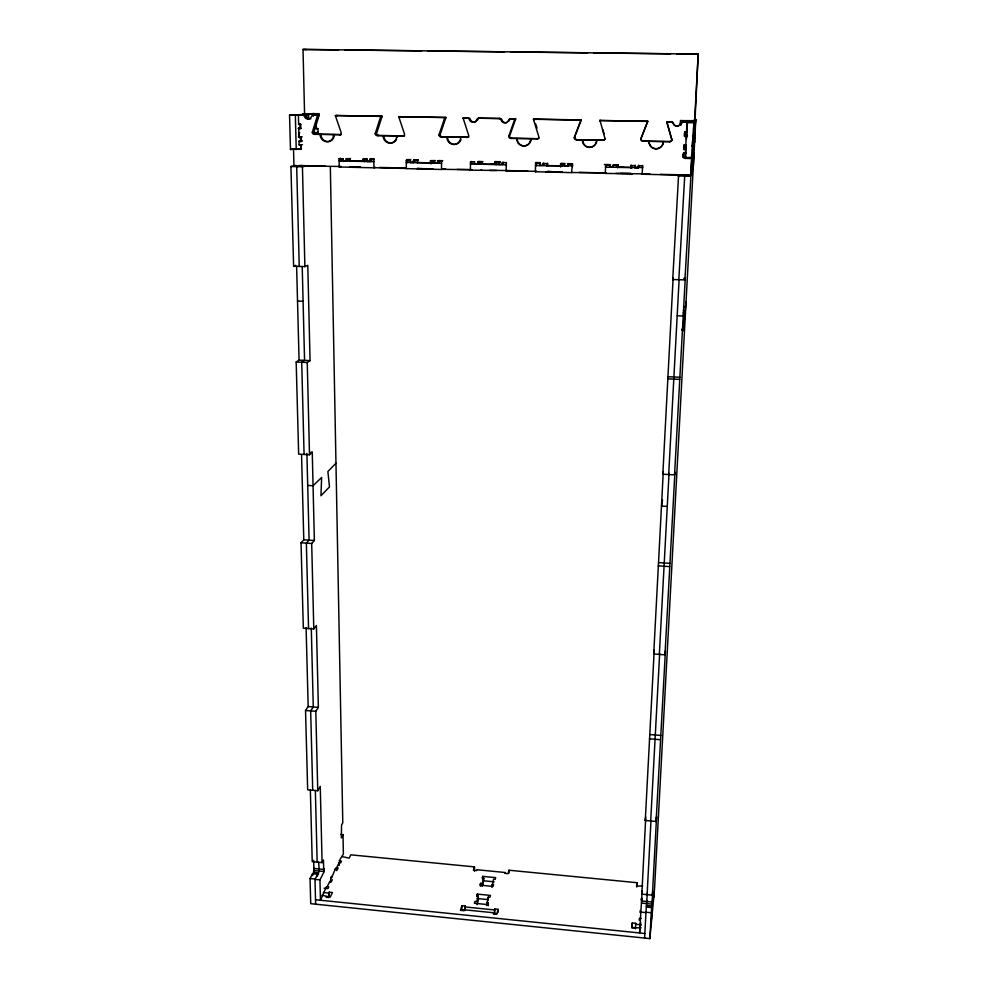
<?xml version="1.0" encoding="UTF-8"?>
<svg xmlns="http://www.w3.org/2000/svg" width="988" height="988" viewBox="0 0 988 988"><rect width="100%" height="100%" fill="white"/><g stroke="black" fill="none" stroke-linecap="round" stroke-linejoin="round"><path stroke-width="1.48" d="M417.479 162.39L416.8 162.452L430.422 162.909L430.435 160.859L431.608 160.513L431.608 163.242M431.015 163.971L430.422 162.909M438.055 160.612L442.673 160.723L438.783 160.686L438.783 162.736L437.622 163.082L434.35 163.008L434.35 160.945L435.523 160.612L432.596 160.538M437.622 163.082L437.635 161.032L438.783 160.686M683.116 330.708L683.955 316.753M410.489 160.019L406.29 160.291L406.315 168.615L441.537 169.467L441.562 161.118L442.513 160.834M299.586 128.304C299.339 125.451 301.933 129.07 298.994 128.181M461.952 905.663L461.915 910.121L465.262 910.467L465.299 906.008L461.952 905.663L460.433 910.356L463.804 910.689L464.101 909.75L493.679 912.764L493.407 913.715L496.803 914.061L498.113 909.343L494.741 908.997L494.408 914.406L494.741 908.997M507.301 170.529L470.411 170.171L470.498 161.797L471.523 161.452L471.498 164.193M464.978 909.911L465.299 906.008M477.735 164.033L477.76 161.97L482.712 161.711L478.76 161.624L478.735 163.675L477.735 164.033L474.438 163.959L474.623 161.834M497.125 164.341L481.699 164.119L481.724 162.057M474.45 871.157L474.499 866.871L350.789 854.83L349.172 858.14L341.971 856.559M477.192 897.03L477.229 894.091L490.456 895.412L489.925 897.24L488.27 897.067L486.602 905.539M477.229 894.091L476.661 895.906L478.316 896.067L478.266 900.488L476.994 904.625M480.501 886.273L480.539 883.358L482.169 883.519L483.787 878.258L482.169 878.097L482.712 876.368L495.667 877.64L495.149 879.382L493.531 879.221L491.925 887.397M482.132 886.434L482.169 883.519M482.663 879.246L482.712 876.368M483.787 878.258L482.922 885.236M499.866 162.118L494.963 162.365L495.408 164.255M495.865 164.761L495.902 162.02M503.176 162.193L503.139 164.255L498.915 164.527L498.94 162.464L499.718 162.168M488.22 900.019L488.27 897.067M488.27 905.712L488.319 902.748L486.639 902.587M502.237 164.613L502.41 162.489M506.115 171.035L506.399 162.575M498.063 912.319L498.113 909.343M686.166 146.669L686.166 145.569M508.956 873.096L509.018 870.23L636.951 882.692L636.729 887.039M572.385 166.577L572.46 163.81L571.57 172.628L535.397 171.751L535.582 163.316L540.362 163.069M536.299 165.725L536.361 162.971M543.696 163.144L543.647 165.206L539.547 165.49L540.226 163.119M542.894 165.576L543.067 163.44M560.641 167.046L560.665 165.799L546.907 165.663L547.08 163.526M547.624 165.996L547.698 163.23M682.375 330.523L682.214 328.782L683.165 329.239M560.332 165.984L561.073 163.551L565.087 163.638M560.986 166.305L561.073 163.551M572.46 163.81L568.433 163.724L567.73 166.157L564.358 166.083L564.531 163.934M567.73 166.157L568.433 163.724M642.509 173.814L605.323 173.443L605.632 164.959L610.189 164.7L605.632 164.959M606.027 167.38L606.138 164.601M618.253 164.835L613.634 164.724L613.017 167.231L609.621 167.157L609.707 165.058M613.017 167.231L613.573 164.774L617.636 164.873L617.525 167.651M630.912 167.466L617.092 167.33L617.636 164.873M630.715 167.651L630.863 165.49M631.085 167.972L631.196 165.194M634.802 167.75L635.21 165.342L634.802 167.75L638.223 167.824L638.68 165.367L638.223 167.824M684.499 319.223L686.043 301.785M642.039 174.345L642.768 165.465M635.408 928.806L635.741 923.311L632.271 922.965L632.061 927.485L635.519 927.831M686.746 136.035L686.784 134.837L686.66 136.159M680.201 124.957L680.806 120.437L680.67 123.191M642.151 891.3L639.569 932.956L640.718 922.187M645.275 820.497L654.217 650.215L653.723 653.994L664.973 654.822L665.406 651.03L656.106 821.473L645.275 820.497L645.683 816.977M653.723 653.994L663.294 471.511L662.837 474.215L674.557 474.858L674.928 472.141L664.973 654.822M662.837 474.215L673.124 278.06L672.717 279.505L684.931 279.925L685.252 278.48L683.733 278.431M672.717 279.505L678.62 174.678M680.473 123.377L680.609 120.61L694.897 120.697M641.447 900.871L641.595 897.931L641.397 899.759M651.635 909.491L652.673 892.325L652.401 895.165L641.842 894.128L645.658 818.879M681.078 125.019L681.559 121.672L693.959 121.895L693.601 130.231M694.601 141.272C694.107 147.718 695.453 127.254 694.984 133.01M649.943 173.999L642.039 174.209L690.736 175.395L691.835 157.475L683.387 157.623C679.929 151.053 690.056 153.461 683.597 153.387M683.795 149.497L686.055 149.237L683.795 149.497L684.017 145.248L686.277 145.014M684.474 136.381C686.561 124.908 681.72 139.061 686.648 136.295M683.387 157.623L683.795 153.066M683.992 149.2L684.215 144.964M644.608 938.057L645.954 912.22L651.253 912.751L649.869 938.6L310.726 903.674L310.047 878.53L312.554 873.75L318.432 874.306L318.395 872.812L313.492 872.33L313.529 873.812M650.684 820.991L659.651 653.698M659.342 654.402L669.037 473.326M668.691 474.536L679.114 279.616M678.818 279.715L684.783 174.839M691.884 157.5L691.39 158.549L685.116 158.401L686.981 122.636L687.759 121.783M647.115 894.646L650.956 820.905M685.672 153.436L685.882 149.546M686.401 139.382L686.561 136.418M684.696 132.108L686.784 132.145L687.475 121.956L683.091 121.87A2.149 2.062 -63.9 0 0 681.065 123.265A4.298 4.125 -64.9 0 1 673.236 123.117A2.149 2.062 -65.6 0 0 671.358 121.66L666.727 121.759A2.161 2.075 -66.1 0 0 666.789 122.376L671.803 139.666A2.149 2.062 -64.9 0 1 669.617 141.753L642.756 141.198A2.137 2.05 -69.4 0 1 640.792 139.036L647.35 122.006A2.149 2.062 -69.7 0 0 647.461 121.401L647.807 121.215A2.149 2.062 -69.6 0 1 647.683 121.82L640.792 139.036M647.338 893.201L645.93 912.591L640.632 912.06M685.647 157.08L685.882 152.523M686.043 149.472L686.203 146.434M686.685 137.307L686.993 131.219M684.363 322.57L683.4 329.3M674.557 474.858L685.252 278.48M684.931 279.925L690.945 174.987L660.219 174.37M691.39 158.549L693.959 121.895M652.401 895.165L656.575 816.78L656.106 821.473M690.736 175.395L691.674 157.808M651.5 919.235L651.586 917.729M651.981 916.086L652.302 910.133M694.441 121.277L682.214 121.042L694.922 120.66L693.996 129.65M692.18 166.564L693.724 140.21M317.766 118.017L317.679 114.003L304.563 113.756L303.02 49.4L698.195 54.081L694.613 121.055L680.411 120.795M653.266 900.463L653.34 898.994M692.242 171.727L692.131 173.752L692.712 165.292L691.6 175.098M692.959 157.018L693.909 139.864L692.662 157.66M698.195 54.081L694.576 128.786M653.71 897.586L654.019 891.732M694.354 119.474L695.824 119.499L654.538 888.78L649.869 938.6M692.897 136.295C693.391 130.564 691.971 151.67 692.489 145.273M652.241 901.081L652.154 902.032L641.657 900.982L641.755 900.043M651.253 912.751L651.734 907.589L646.473 907.07L646.646 905.514L651.907 906.045M646.905 901.513L646.992 900.562M639.187 920.087L639.397 918.247L641.113 918.432M640.014 912.467L640.224 910.578M641.842 894.128L642.373 890.694M635.741 923.311L635.642 924.286L641.36 924.867M632.271 922.965L631.715 927.831L641.064 927.794M636.951 882.692L636.531 886.224L642.694 885.927M662.503 500.113L661.54 506.091L667.308 506.424M683.535 310.751L684.276 310.788L683.251 315.999L677.225 315.765M509.018 870.23L508.054 873.664L504.831 873.343L505.066 872.49L476.883 869.736L476.611 870.589L473.4 870.28L474.499 866.871M488.319 902.748L487.776 904.6L474.388 903.254L474.956 901.402L476.624 901.575L478.316 896.067M340.638 134.652L314.283 134.331A2.062 1.914 73.2 0 1 312.307 132.231L317.383 115.769A2.087 1.927 74.5 0 0 317.444 115.176L319.075 115.016A2.075 1.914 74.6 0 1 319.001 115.608L313.949 132.009A2.062 1.902 73.3 0 0 315.913 134.096L340.897 134.615A2.062 1.914 74.5 0 0 341.243 134.59M480.539 883.358L479.995 885.125L493.086 886.434L493.605 884.655L491.975 884.495M403.684 135.974L377.194 135.64A2.075 1.939 76.4 0 1 375.218 133.541L380.565 116.967A2.087 1.951 77.9 0 0 380.639 116.374L382.035 116.201A2.087 1.951 78 0 1 381.948 116.794L376.626 133.306A2.062 1.939 76.5 0 0 378.577 135.405L403.894 135.936A2.062 1.951 78.2 0 0 404.623 135.801M467.583 137.307L440.944 136.974A2.087 1.976 81.1 0 1 438.981 134.862L444.612 118.177A2.087 1.976 82.7 0 0 444.699 117.572L445.835 117.411A2.075 1.964 82.8 0 1 445.749 118.004L440.142 134.615A2.075 1.964 81.2 0 0 442.093 136.727L467.756 137.27A2.075 1.976 83.7 0 0 468.843 136.949M539.04 138.147A2.087 2.013 -87.5 0 1 537.608 138.728L510.685 138.431A2.099 2.001 88.7 0 1 508.721 136.295L514.674 119.499A2.112 2.013 -89.9 0 0 514.76 118.893M510.66 118.782L515.625 118.721A2.099 2.013 -89.8 0 1 515.538 119.326L509.598 136.06A2.087 2.001 88.8 0 0 511.562 138.184L537.608 138.728M574.3 137.653L580.549 120.746A2.124 2.038 -80.4 0 0 580.66 120.141L581.265 119.956A2.124 2.038 -80.3 0 1 581.154 120.561L574.3 137.653A2.112 2.038 -81.3 0 0 576.263 139.802L603.199 140.135M691.612 173.308L692.341 171.48M693.144 169.43L694.045 152.782L692.872 153.276M693.687 157.191L692.662 157.277M326.151 897.228L328.831 897.499L329.177 892.176L332.437 892.51L330.214 897.055L322.014 895.264M328.831 897.499L329.177 892.176M332.326 879.728L331.462 881.481L329.856 881.321L327.164 886.718L328.782 886.878L327.942 888.595L324.052 888.2M336.649 870.638L336.587 867.76L339.106 862.697L340.675 862.845L341.515 861.166L339.008 860.919M326.287 886.965L320.445 900.241L319.951 879.876L324.2 871.527L324.138 868.563L323.681 869.44L313.875 868.477L313.665 860.387M335.71 868.032L331.598 877.813L331.56 876.368L330.696 878.11L330.782 882.469M340.675 834.452L343.009 834.675L341.354 837.91L341.539 825.141L342.787 822.745L330.338 166.96M310.356 790.042L312.233 861.66L322.088 862.635L323.459 860.005L323.681 869.44M313.492 872.33L314.345 867.588L313.875 868.477M685.116 158.401L685.697 157.351M306.095 627.738L308.17 706.544L305.539 710.471L307.663 789.82L317.753 790.733L320.26 786.386L322.088 862.635M686.191 145.15L684.017 145.248M317.753 790.733L315.802 711.311L318.371 707.383L316.407 625.466L313.789 628.948L303.328 628.183L301.031 542.807L303.785 539.806L301.55 454.715M694.947 128.23L695.824 119.499M686.784 132.145L685.919 131.898M313.789 628.948L311.689 543.486L314.369 540.485L312.257 452.257L310.911 452.183M671.84 139.629L667.048 122.179A2.149 2.062 -66.1 0 1 666.986 121.573M669.617 141.753L669.827 141.531A2.137 2.05 -64.9 0 0 672.038 139.407M642.78 167.552L605.545 167.182L606.212 166.688M663.541 141.494L663.405 141.63A7.472 7.2 -67 0 1 655.834 148.892A7.472 7.2 -67 0 1 648.943 141.321L649.104 141.185A7.459 7.188 -67 0 0 655.39 148.706A7.459 7.188 -67 0 0 663.393 142.704M683.091 121.87L682.93 122.03A2.161 2.075 -63.9 0 0 680.856 123.463A4.323 4.137 -64.9 0 1 673.001 123.315A2.161 2.062 -65.7 0 0 671.111 121.845L666.727 121.759M335.957 463.211L327.893 471.511L329.473 486.948L320.939 495.741L321.643 477.463L313.06 485.738L307.7 485.429M296.227 165.404L290.929 166.503L293.609 266.217L304.884 266.612L307.787 265.303L310.059 360.608L299.068 360.114L296.178 362.016L298.648 454.147L309.503 454.739L312.257 452.257M617.092 167.33L623.576 167.231M605.829 172.925L571.583 172.492M605.323 173.443L605.99 172.925L579.24 172.406M642.817 141.148L669.864 141.482M296.178 362.016L307.243 362.522L310.059 360.608M572.608 165.898L535.533 165.527L536.57 165.045M535.397 171.751L536.435 171.233M545.944 165.502L547.278 165.49M536.015 171.307L506.115 170.912M539.547 165.49L540.189 165.194M293.609 266.217L295.585 265.352M576.375 139.765L603.285 140.098A2.112 2.038 -76.5 0 0 605.224 138.802M349.764 166.96L351.617 166.886M498.915 164.527L499.681 164.23M471.449 169.664L441.537 169.343M470.411 170.171L471.782 169.664L457.049 169.442M482.675 163.897L480.934 163.971L482.193 163.946M602.766 140.358A2.112 2.038 -76.6 0 0 604.891 138.283L600.161 120.956M599.716 121.104A2.137 2.05 -76.7 0 1 599.654 120.499L647.807 121.215M477.76 161.97L478.76 161.624M471.844 163.514L470.473 163.983L506.214 164.835M441.537 169.467L443.044 168.973M418.307 168.479L416.825 168.602L417.986 168.689M434.35 163.008L435.523 162.662M510.833 138.394L511.562 138.184M562.345 165.873L560.665 165.935M417.578 162.551L417.566 160.501M410.403 160.328L410.205 162.44L413.453 162.514L414.701 162.168L414.701 160.118L417.628 160.192M508.721 136.295L509.462 136.097M410.205 162.44L414.701 162.168M407.995 162.007L406.29 162.464L441.55 163.304M413.453 162.514L413.453 160.464L414.701 160.118M546.105 165.539L547.636 165.441M379.651 167.429L406.241 168.084M375.341 167.33L373.946 167.701L406.315 168.479M366.993 159.315L366.783 161.402L370.006 161.489L371.426 161.143L371.402 159.105L374.291 159.179M366.783 161.402L371.426 161.143M370.006 161.489L369.981 159.439L374.094 159.476M369.981 159.439L371.402 159.105M340.761 166.49L293.967 165.749L293.522 148.855L301.167 149.027L301.068 144.952L302.464 144.717M350.258 158.92L350.036 161.007L363.633 161.143M340.366 158.438L339.094 158.722L339.23 166.972L341.255 166.503M461.285 137.27L460.754 137.394A7.287 6.928 82.1 0 1 453.776 144.52A7.287 6.928 82.1 0 1 446.885 137.097M362.917 161.316L362.892 159.278L367.215 159.006L364.127 158.883M533.569 119.857L534.236 119.709A2.112 2.013 -86.7 0 1 534.298 119.079L533.508 119.252A2.112 2.025 -86.9 0 0 533.569 119.857L538.892 136.924A2.099 2.013 -87.7 0 1 536.83 138.975M346.183 160.921L347.69 160.587L347.653 158.549L346.146 158.883L346.183 160.921L342.972 160.846L343.194 158.747M314.468 166.206L315.518 165.972M341.156 160.427L339.119 160.883L373.884 161.699M441.142 136.937L442.093 136.727M290.929 166.503L302.439 166.787L307.601 165.688M301.92 165.539L296.684 166.651L299.241 266.414M293.967 165.749L294.819 165.576M514.81 119.474L515.538 119.326M438.981 134.862L439.944 134.664M515.625 118.721L510.512 118.819A2.112 2.013 89.7 0 0 508.598 120.19A4.211 4.026 89.1 0 1 501.015 120.042A2.099 2.013 88.3 0 0 499.138 118.597L478.674 118.214A2.099 2.001 86 0 0 476.772 119.585A4.199 3.989 85.6 0 1 469.238 119.437A2.099 1.988 84.8 0 0 467.373 118.004L463.162 117.93A2.099 2.001 84.8 0 0 463.249 118.523L468.72 135.467A2.087 1.988 83.5 0 1 466.707 137.517M499.138 118.597L499.916 118.461M377.428 135.603L378.577 135.405M478.834 118.19L500.076 118.424A2.099 2.001 88.4 0 1 501.941 119.857A4.199 4.001 89.3 0 0 506.856 122.561M308.614 118.733L308.528 114.645L289.546 115.114L290.472 149.497L301.501 148.719M290.472 149.497L294.461 148.818M375.218 133.541L376.391 133.343M463.249 118.523L464.138 118.387M467.373 118.004L468.25 117.856M301.698 140.926L299.068 141.161L299.154 144.903L300.834 144.631M463.162 117.93L468.423 117.831A2.087 1.988 84.9 0 1 470.288 119.264A4.187 3.977 85.7 0 0 476.302 121.401M299.068 141.161L302.377 140.988M444.81 118.14L445.749 118.004M299.586 128.44L298.747 128.539L298.956 137.073L302.279 136.912M314.555 134.294L315.913 134.096M298.956 137.073L299.809 136.962M314.085 132.935L318.432 132.343M312.307 132.231L313.678 132.046M315.987 122.549L316.123 128.65L317.704 128.452M445.835 117.411L398.856 116.708A2.087 1.964 79.3 0 0 398.942 117.313L400.041 117.177M298.154 128.403L300.945 128.539M380.8 116.93L381.948 116.794M308.528 114.645L298.401 114.818L298.648 124.426L300.846 124.439M382.035 116.201L335.426 115.522A2.075 1.927 75.5 0 0 335.512 116.115L336.809 115.979M317.654 115.744L319.001 115.608M313.641 115.077L319.075 115.016M319.223 113.645L302.649 113.929L305.354 113.682M289.546 115.114L302.81 114.534M313.641 113.546L308.293 114.04L308.417 119.4M303.859 114.769L302.464 114.892A2.075 1.914 73.7 0 1 304.316 116.3A4.15 3.829 74.1 0 0 311.578 116.448A2.075 1.914 74.2 0 1 313.369 115.102L317.444 115.176M481.761 170.059L480.884 170.121L481.588 170.232M304.675 49.499L338.501 49.906M344.651 49.968L421.543 50.882M427.693 50.956L504.572 51.87M510.722 51.944L587.613 52.858M593.763 52.932L670.642 53.846M676.792 53.92L698.454 54.254M311.998 113.719L315.036 113.595M300.093 114.657L304.143 114.744A2.062 1.902 73.8 0 1 305.984 116.139A4.137 3.816 74.2 0 0 310.8 118.795M534.298 119.079L581.265 119.956M335.426 115.522L380.639 116.374M398.856 116.708L444.699 117.572M533.508 119.252L580.66 120.141M599.654 120.499L647.461 121.401M681.238 121.969L687.475 122.092M686.981 122.636L693.292 122.747M363.633 161.266L365.474 161.205L364.35 161.106M431.015 162.872L432.806 162.798L431.608 162.699M617.549 167.083L615.956 167.133L617.315 167.268M630.912 167.589L632.542 167.54L631.11 167.404M547.488 171.64L545.845 171.739L547.117 171.826M630.653 173.863L632.283 173.802L630.85 173.666M298.648 124.426L300.562 124.463L300.661 128.576M693.588 132.75L695.058 132.775M693.514 132.861L695.046 132.898M298.524 128.292L300.438 128.329M316.123 128.65L318 128.687L318.087 132.688L313.727 132.59M684.672 136.122L687.426 136.183M298.376 136.924C304.922 138.579 296.153 139.777 299.697 132.553M299.154 144.903L301.068 144.952M683.573 157.29L686.327 157.351M370.377 158.685L373.773 158.759M407.34 159.55L410.749 159.624M413.824 159.698L418.122 159.797M495.149 161.6L500.089 161.711M535.521 162.538L540.14 162.649M370.29 159.031L373.365 159.105M407.254 159.895L410.329 159.97M414.96 160.081L418.035 160.155M478.106 161.55L482.724 161.662M495.037 161.946L499.656 162.057M536.62 162.921L539.707 162.995M561.27 163.502L564.346 163.576M567.433 163.65L572.052 163.749M604.397 164.514L610.547 164.65M348.616 158.574L350.542 158.623M339.094 158.722L342.935 158.809M346.146 158.883L350.011 158.969M362.892 159.278L366.758 159.364M406.29 160.291L410.193 160.377M413.453 160.464L417.368 160.55M430.435 160.859L434.35 160.945M437.635 161.032L441.562 161.118M470.498 161.797L474.462 161.884M494.963 162.365L498.94 162.464M502.262 162.538L506.251 162.637M535.582 163.316L539.596 163.415M542.943 163.489L546.957 163.588M560.381 163.909L564.42 163.996M567.791 164.082L571.83 164.169M613.103 165.144L617.179 165.231M630.801 165.552L634.889 165.651M638.31 165.725L642.41 165.823M346.887 160.562L347.69 160.587M437.968 162.711L438.783 162.736M490.999 164.156L497.137 164.317M502.312 164.23L503.139 164.255M542.807 165.194L543.647 165.206M567.544 165.774L568.372 165.799M612.646 166.836L613.499 166.861M635.185 167.38L638.594 167.454M299.068 165.478L305.49 165.638M306.898 165.675L325.213 166.12M360.151 167.096L350.876 166.935L360.497 167.17M442.673 168.96L445.65 169.034M507.005 170.529L527.641 171.159M620.316 173.406L630.863 173.53L615.672 173.419M489.443 170.43L496.754 170.442M339.23 166.972L373.946 167.824L373.859 159.537M677.966 175.95L690.439 176.259M561.011 165.749L562.345 165.861M350.876 167.058L349.838 166.997M684.128 306.564L685.092 306.601M684.363 306.688L685.079 306.712M683.239 312.714L684.215 312.751L684.289 310.763M297.524 301.056L303.081 301.266M684.202 324.966L683.227 325.04L684.178 325.077M682.412 329.609L683.153 329.646M682.399 329.98L683.128 330.004M682.387 330.288L683.116 330.313M668.11 376.737L679.991 377.268M667.678 378.836L679.633 379.38M303.02 49.4L306.317 49.598M303.785 539.806L314.369 540.485M658.675 562.592L670.074 563.333M301.031 542.807L311.689 543.486M658.193 565.865L669.666 566.606M308.17 706.544L318.371 707.383M649.943 734.553L660.91 735.455M305.539 710.471L315.802 711.311M649.425 738.814L660.453 739.716M484.083 880.839L494.161 881.827M336.587 867.76L338.168 867.921L337.328 869.625L334.796 869.378M314.419 870.564L324.2 871.527M641.595 903.081L652.08 904.131M310.047 878.53L314.987 879.024L315.641 904.181M319.951 879.876L314.999 879.382L319.309 871.046L318.605 862.215M477.167 898.5L487.455 899.537M323.372 892.535L328.732 893.09M465.002 906.935L494.482 909.936M494.679 913.468L496.915 913.69M315.53 899.735L644.843 933.499M335.512 116.115L341.255 132.837A2.062 1.927 74.4 0 1 339.353 134.85M398.942 117.313L404.561 134.146A2.075 1.951 78.1 0 1 402.598 136.171M535.694 123.932L537.015 128.193M602.828 129.49L604.113 133.763M295.35 115.226L296.239 149.62M304.082 454.443L301.711 362.275L304.563 360.361L302.217 266.624M308.552 628.566L306.354 543.153L309.083 540.152L306.898 453.443M312.714 790.277L310.664 710.891L313.27 706.963L311.282 628.121M296.61 266.427L299.068 360.114M312.554 873.75L312.603 875.59M305.86 114.892L305.922 117.918M302.439 166.787L304.884 266.612M307.243 362.522L309.503 454.739M300.871 137.122L300.982 141.21M300.327 123.858L300.438 128.391M300.661 137.456L300.772 141.988M300.846 145.014L300.957 149.546M315.357 790.499L317.16 862.154M317.469 874.244L317.506 876.084M343.009 834.675L343.379 854.114L339.909 859.585L339.971 862.438M339.106 862.697L339.168 865.55M340.613 158.389L340.662 161.093M364.325 158.945L364.362 161.649M407.562 159.957L407.575 162.674M683.301 121.549A4.063 3.89 -64.6 0 1 681.238 122.957M682.189 122.598A4.075 3.903 -64.6 0 1 681.053 123.142M313.233 116.275A2.062 1.914 74.3 0 1 313.492 115.744M314.443 115.028A2.062 1.914 74.3 0 1 315.011 114.941M337.069 115.954A2.062 1.914 75.6 0 1 336.982 115.361M400.264 117.14A2.087 1.951 79.5 0 1 400.177 116.547M477.784 119.4A4.187 3.977 85.7 0 1 477.216 120.499M478.069 118.856A2.087 1.988 86.1 0 1 479.674 118.041M508.906 121.104A4.199 4.001 89.3 0 0 509.487 120.005A2.099 2.001 89.8 0 1 511.401 118.646M576.893 139.543A2.099 2.025 -81.1 0 1 574.93 137.406M600.247 120.919A2.124 2.038 -76.6 0 1 600.185 120.314M643.114 140.926A2.124 2.05 -69.4 0 1 641.15 138.777M320.05 134.454A7.225 6.706 73.6 0 0 326.942 141.766A7.225 6.706 73.6 0 0 333.561 134.726L334.339 134.615A7.212 6.694 73.7 0 1 334.018 136.937M330.424 141.099A7.212 6.694 73.7 0 1 320.865 134.331M333.586 138.011A7.212 6.694 73.7 0 1 332.993 138.987M332.252 139.839A7.212 6.694 73.7 0 1 331.388 140.555M383.048 135.764A7.262 6.817 77.1 0 0 389.939 143.137A7.262 6.817 77.1 0 0 396.731 136.048L397.386 135.936A7.249 6.805 77.1 0 1 397.3 137.122M396.583 139.345A7.249 6.805 77.1 0 1 383.727 135.64M459.791 141.692A7.274 6.916 82.1 0 1 447.441 136.974M460.902 139.617A7.274 6.916 82.1 0 1 460.433 140.704M516.712 138.555A7.336 7.04 -89.7 0 0 523.603 146.026A7.336 7.04 -89.7 0 0 530.778 138.851L531.186 138.728A7.324 7.027 -89.7 0 1 524.011 145.891A7.324 7.027 -89.7 0 1 517.132 138.431M582.377 139.938A7.398 7.126 -79 0 0 589.268 147.447A7.398 7.126 -79 0 0 596.641 140.234L596.913 140.098A7.373 7.114 -78.9 0 1 589.552 147.311A7.373 7.114 -78.9 0 1 582.673 139.802M432.793 168.936L417.998 168.565L432.793 168.936M547.488 171.504L562.172 172.097L547.488 171.504"/></g></svg>
